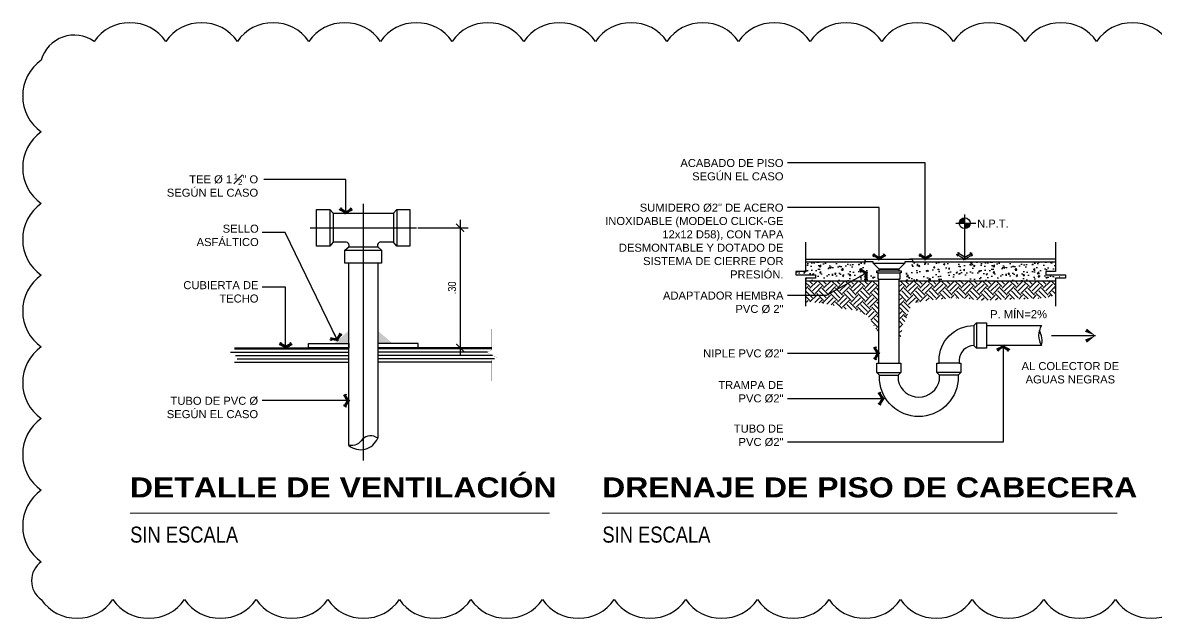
# Model space of a CAD drawing. Header units: metres. Extents: x 2 to 147, y 24 to 94.
# Drawn here: x 2.783 to 5.615, y 92.209 to 93.695 of the extents above; entities that cross this region are included whole.
import ezdxf

# ---------------------------------------------------------------- set-up
doc = ezdxf.new("R2010")
doc.units = ezdxf.units.M
doc.header["$MEASUREMENT"] = 0
doc.header["$PDMODE"] = 35
doc.linetypes.add('CENTER', pattern=[2, 1.25, -0.25, 0.25, -0.25])
doc.layers.get('Defpoints').update_dxf_attribs({"color": 171})
for name, color, linetype in [('A RES', 5, 'Continuous'), ('DET HIDRO', 6, 'Continuous'), ('PAREDES', 8, 'Continuous'), ('PISOS', 1, 'Continuous'), ('TEXTOS', 2, 'Continuous'), ('TEXTOS HIDRO', 2, 'Continuous')]:
    doc.layers.add(name, color=color, linetype=linetype)
doc.styles.add('Architect Hand_2', font='ARIALN.TTF', dxfattribs={"height": 0.003953333333333333})
doc.styles.add('ARIAL', font='arial.ttf')
doc.styles.add('Arial Black_4', font='', dxfattribs={"height": 0.005})
doc.styles.add('COTAS', font='ARIALN.TTF')
doc.styles.add('TEXTO HIDROSANITARIO', font='arial.ttf')
doc.styles.get('Arial Black_4').set_extended_font_data('Arial Black', bold=True)
doc.dimstyles.new('ESC-10', dxfattribs={"dimtxt": 0.02, "dimasz": 0.02, "dimexe": 0.02, "dimexo": 0.02, "dimgap": 0.01, "dimtad": 1, "dimzin": 4, "dimdsep": 46, "dimtxsty": 'COTAS', "dimblk": 'ARCHTICK', "dimcen": 0.02, "dimdle": 0.02, "dimclrd": 1, "dimclre": 1, "dimclrt": 2, "dimazin": 0, "dimtfac": 0.7499999999999999, "dimtmove": 1, "dimatfit": 3, "dimldrblk": 'FLE', "dimfxl": 0.1, "dimtvp": 1.5, "dimtfill": 1, "dimtolj": 1, "dimtzin": 0, "dimarcsym": 0})
doc.dimstyles.new('ESC-12.5', dxfattribs={"dimtxt": 0.025, "dimasz": 0.025, "dimexe": 0.025, "dimexo": 0.025, "dimgap": 0.0125, "dimtad": 1, "dimzin": 4, "dimdsep": 46, "dimtxsty": 'COTAS', "dimblk": 'ARCHTICK', "dimcen": 0.025, "dimdle": 0.025, "dimclrd": 1, "dimclre": 1, "dimclrt": 2, "dimazin": 0, "dimtfac": 0.7499999999999999, "dimtmove": 1, "dimatfit": 3, "dimldrblk": 'FLE', "dimfxl": 0.1, "dimtvp": 1.5, "dimtfill": 1, "dimtolj": 1, "dimtzin": 0, "dimarcsym": 0})
pattern_1 = [(44.99999999999999, (-7.854908746063103, 88.01383430159211), (7.690242442325123e-18, 0.03428568604259364), [0.02424364109835093, -0.02424364109835093]), (44.99999999999999, (-7.861337312125926, 88.02026286788777), (7.690242442325123e-18, 0.03428568604259364), [0.02424364109835093, -0.02424364109835093]), (44.99999999999999, (-7.867765878305164, 88.02669143395059), (7.690242442325123e-18, 0.03428568604259364), [0.02424364109835093, -0.02424364109835093]), (135, (-7.867765878305164, 88.03097714458153), (-0.03428568604259365, 1.153536366348768e-17), [0.02424364109835093, -0.02424364109835093]), (135, (-7.861337312125926, 88.03740571087718), (-0.03428568604259365, 1.153536366348768e-17), [0.02424364109835093, -0.02424364109835093]), (135, (-7.854908746063103, 88.04383427694), (-0.03428568604259365, 1.153536366348768e-17), [0.02424364109835093, -0.02424364109835093])]

# ---------------------------------------------------------------- blocks, each defined once
blk = doc.blocks.new('A$C69666F2A')
at = {"color": 1}
blk.add_lwpolyline([(0.2410888120148229, 0.7523386944085377), (0.2410888120148229, 0.4069284029756126), (0.1252774518518012, 0.4070600749939839), (0.1252774518518012, 0.3680770545577108), (0.356900097325408, 0.3679453825393448), (0.356900097325408, 0.3292257061398249), (0.2410888120148229, 0.3292257061398249), (0.2410888120148229, 5.293047456689237e-05)], dxfattribs=at)
blk = doc.blocks.new('_ARCHTICK')
at = {"color": 0, "linetype": 'ByBlock', "const_width": 0.15}
blk.add_lwpolyline([(-0.5, -0.5), (0.5, 0.5)], dxfattribs=at)
blk = doc.blocks.new('FLE')
at = {"linetype": 'Continuous'}
h = blk.add_hatch(color=2, dxfattribs=at)
h.paths.add_polyline_path([(-0.5723325628787279, -0.6174137853085995), (-0.4220655746757984, -0.7071067774668336), (3.725290298461914e-09, 3.725290298461914e-09), (-0.2038039118051529, 3.725290298461914e-09)])
h.paths.add_polyline_path([(-0.4220655765384436, 0.7071067839860916), (-0.5723325610160828, 0.6174137927591801), (-0.2038039118051529, 3.725290298461914e-09), (3.725290298461914e-09, 3.725290298461914e-09)])
at = {"color": 1, "linetype": 'Continuous'}
for p, q in [((0, 0), (-1, 0)), ((-0.3089696932584047, 0.7746126838028431), (-0.685428449884057, 0.5499078882858157)), ((-0.203803913667798, 0), (-0.6398384645581245, 0.7305096760392189)), ((-0.203803913667798, 0), (-0.6398384645581245, -0.7305096751078963)), ((0.06750589981675148, -0.1130958832800388), (-0.4895714800804853, 0.820202668197453)), ((0.06750590354204178, 0.113095885142684), (-0.4895714800804853, -0.820202668197453)), ((-0.6854284480214119, -0.549907885491848), (-0.3089696951210499, -0.7746126800775528))]:
    blk.add_line(p, q, dxfattribs=at)
blk = doc.blocks.new('INDIC NIVEL')
h = blk.add_hatch(color=8)
h.paths.add_polyline_path([(1.164153218269348e-10, 4.656612873077393e-10), (1.164153218269348e-10, -0.1216343874111772, 0.4142135623730951), (0.1216343878768384, 4.656612873077393e-10)])
h.paths.add_polyline_path([(1.164153218269348e-10, 0.1216343883424997, 0.4142135623730951), (-0.1216343875275925, 4.656612873077393e-10), (1.164153218269348e-10, 4.656612873077393e-10)])
at = {"color": 0}
for p, q in [((-0.1969606748316437, 4.656612873077393e-10), (0.1969606751808897, 4.656612873077393e-10)), ((1.164153218269348e-10, -0.1969606741331518), (1.164153218269348e-10, 0.1969606750644743))]:
    blk.add_line(p, q, dxfattribs=at)
blk.add_circle((1.164153218269348e-10, 4.656612873077393e-10), 0.1216343877017927, dxfattribs=at)
blk = doc.blocks.new('FLECHA')
at = {"color": 2, "linetype": 'Continuous'}
blk.add_line((-0.8999999996740371, 1.4210854715202e-14), (3.492459654808044e-10, 1.4210854715202e-14), dxfattribs=at)
for points in [[(-0.1761057155672461, 0.1449759528041028), (3.492459654808044e-10, 1.4210854715202e-14), (-0.213605715543963, 0.08002404728905788)], [(-0.213605715543963, -0.08002404682336817), (3.492459654808044e-10, 1.4210854715202e-14), (-0.1761057155672461, -0.1449759528040744)]]:
    blk.add_solid(points, dxfattribs=at)
blk = doc.blocks.new('*D108')
at = {"layer": 'Defpoints', "color": 0, "linetype": 'Continuous', "transparency": 16777216}
for p in [(3.750145919582, 93.18357950019305), (3.750145919582, 92.88357950014648), (3.87556395338266, 92.88357950014648)]:
    blk.add_point(p, dxfattribs=at)
at = {"layer": 'DET HIDRO', "color": 1, "linetype": 'Continuous', "lineweight": -2, "transparency": 16777216}
for p, q in [((3.875563953382659, 93.20357950019304), (3.87556395338266, 92.86357950014649)), ((3.770145919582, 93.18357950019305), (3.895563953382659, 93.18357950019305)), ((3.770145919582, 92.88357950014648), (3.89556395338266, 92.88357950014648))]:
    blk.add_line(p, q, dxfattribs=at)
at = {"layer": 'DET HIDRO', "color": 1, "linetype": 'Continuous', "lineweight": -2, "transparency": 16777216, "xscale": 0.02, "yscale": 0.02, "zscale": 0.02}
for p, rotation in [((3.875563953382659, 93.18357950019305), 90), ((3.87556395338266, 92.88357950014648), 270)]:
    blk.add_blockref('_ARCHTICK', p, dxfattribs=dict(at, rotation=rotation))
at = {"layer": 'DET HIDRO', "color": 2, "linetype": 'Continuous', "transparency": 16777216, "insert": (3.855352493628251, 93.03357950016975), "char_height": 0.02, "attachment_point": 5, "rotation": 90, "style": 'COTAS', "bg_fill": 3, "box_fill_scale": 1.25, "bg_fill_color": 256, "bg_fill_true_color": 13158600, "bg_fill_transparency": 0}
blk.add_mtext('\\A1;.30', dxfattribs=at)

msp = doc.modelspace()

# ---------------------------------------------------------------- hatches: boundary and pattern name
at = {"layer": 'DET HIDRO'}
h = msp.add_hatch(dxfattribs=at)
h.set_pattern_fill('AR-CONC', color=8, scale=0.0002053247251193346, style=0)
h.set_pattern_definition([(49.99999999999999, (4.556674527259219, 93.05137271431767), (0.03740701708256148, -0.003272688356928836), [0.003911436013523321, -0.04302579614875654]), (355, (4.556674527259219, 93.05137271431767), (-0.007236223555882366, 0.03922865268200645), [0.003129148810818659, -0.03442063691900525]), (100.4509999999999, (4.559791767176847, 93.05109999163568), (0.03017092876291044, 0.03595578579050974), [0.003324207299682026, -0.03656628029650227]), (46.1842, (4.556674527259219, 93.06180321027085), (0.0556592295567894, -0.008632329426164119), [0.005867154020284987, -0.06453869422313485]), (96.63559999999993, (4.561312792262669, 93.0610838550844), (0.04874495918394619, 0.05080258425062289), [0.004986310949522899, -0.05484942044475188]), (351.1840000000001, (4.556674527259219, 93.06180321027085), (0.04874503543080996, 0.05080249431234615), [0.004693723216227988, -0.05163095537850788]), (21, (4.561889775235812, 93.05919558622435), (0.031130283526201, -0.02099763947864047), [0.003911436013523284, -0.04302579614875624]), (326.0000000000001, (4.561889775235812, 93.05919558622435), (0.01268948448229796, 0.0378183435143545), [0.003129148810818657, -0.03442063691900522]), (71.4514, (4.564483950518678, 93.05744578850016), (0.04381968230330879, 0.01682078824153984), [0.003324207299682026, -0.03656628029650227]), (37.49999999999998, (4.556674527259219, 93.05137271431767), (0.0006341666134304477, 0.0173612401140848), [0, -0.03400341707756276, 0, -0.03494216172080836, 0, -0.03455101811945602]), (7.500000000000003, (4.556674527259219, 93.05137271431767), (0.01371972883749523, 0.02056954898682731), [0, -0.01992224742887878, 0, -0.03322112987485808, 0, -0.01316850124552852]), (327.5, (4.545044524151507, 93.05137271431767), (0.02784010168140484, -0.001176252785574716), [0, -0.01303812004507774, 0, -0.04067893454064256, 0, -0.05397781698662184]), (317.5, (4.539829276174913, 93.05137271431767), (0.0304145834502362, 0.005220687282168324), [0, -0.01694955605860106, 0, -0.02701498473340107, 0, -0.03833207293252857])])
h.paths.add_polyline_path([(4.924085720813508, 93.05650903817758), (4.913204722012068, 93.05650903817758), (4.913204722012068, 93.07163387464851), (4.894620355357091, 93.08623570899971), (4.894620355357091, 93.09818908337064), (4.738723048380251, 93.09818908337064), (4.738723048380251, 93.07443836794727), (4.714188363541524, 93.07446626268819), (4.714188363541524, 93.06620769363388), (4.763257717386495, 93.06617979889296), (4.763257717386495, 93.0579770193205), (4.738723048380251, 93.0579770193205), (4.738723048380251, 93.05137271431767), (4.924085720813508, 93.05137271431767)])
h = msp.add_hatch(dxfattribs=at)
h.set_pattern_fill('AR-CONC', color=8, scale=0.0002053247251193346, style=0)
h.set_pattern_definition([(49.99999999999999, (4.990420099486272, 93.05137271431767), (0.03740701708256148, -0.003272688356928836), [0.003911436013523321, -0.04302579614875654]), (355, (4.990420099486272, 93.05137271431767), (-0.007236223555882366, 0.03922865268200645), [0.003129148810818659, -0.03442063691900525]), (100.4509999999999, (4.9935373394039, 93.05109999163568), (0.03017092876291044, 0.03595578579050974), [0.003324207299682026, -0.03656628029650227]), (46.1842, (4.990420099486272, 93.06180321027085), (0.0556592295567894, -0.008632329426164119), [0.005867154020284987, -0.06453869422313485]), (96.63559999999993, (4.995058364489722, 93.0610838550844), (0.04874495918394619, 0.05080258425062289), [0.004986310949522899, -0.05484942044475188]), (351.1840000000001, (4.990420099486272, 93.06180321027085), (0.04874503543080996, 0.05080249431234615), [0.004693723216227988, -0.05163095537850788]), (21, (4.995635347462866, 93.05919558622435), (0.031130283526201, -0.02099763947864047), [0.003911436013523284, -0.04302579614875624]), (326.0000000000001, (4.995635347462866, 93.05919558622435), (0.01268948448229796, 0.0378183435143545), [0.003129148810818657, -0.03442063691900522]), (71.4514, (4.998229522745731, 93.05744578850016), (0.04381968230330879, 0.01682078824153984), [0.003324207299682026, -0.03656628029650227]), (37.49999999999998, (4.990420099486272, 93.05137271431767), (0.0006341666134304477, 0.0173612401140848), [0, -0.03400341707756276, 0, -0.03494216172080836, 0, -0.03455101811945602]), (7.500000000000003, (4.990420099486272, 93.05137271431767), (0.01371972883749523, 0.02056954898682731), [0, -0.01992224742887878, 0, -0.03322112987485808, 0, -0.01316850124552852]), (327.5, (4.97879009637856, 93.05137271431767), (0.02784010168140484, -0.001176252785574716), [0, -0.01303812004507774, 0, -0.04067893454064256, 0, -0.05397781698662184]), (317.5, (4.973574848401967, 93.05137271431767), (0.0304145834502362, 0.005220687282168324), [0, -0.01694955605860106, 0, -0.02701498473340107, 0, -0.03833207293252857])])
h.paths.add_polyline_path([(5.363273664050411, 93.0636763719146), (5.363273664050411, 93.09818908337064), (5.008714551477368, 93.09818908337064), (4.990420099486272, 93.08077303876661), (4.990420099486272, 93.05137271431767), (5.363280612531725, 93.05137271431767), (5.363280612531725, 93.05650724724427), (5.352542084780197, 93.05650724724427), (5.352542084780197, 93.05999735158429), (5.373871395270015, 93.05999735158429), (5.373871395270015, 93.0636763719146)])
at = {"layer": 'PISOS', "ltscale": 0.03}
h = msp.add_hatch(dxfattribs=at)
h.set_pattern_fill('EARTH', color=8, scale=0.09697456439340375, angle=44.99999999999999, style=0)
h.set_pattern_definition(pattern_1)
h.paths.add_polyline_path([(4.738723048380251, 93.05137271431767), (4.738723048380251, 92.99843334706992), (4.739795762951161, 92.99824408858575), (4.755114418709326, 92.99824408858575), (4.78958028161307, 92.9934588523817), (4.812558018042381, 92.988673240389), (4.828833317289735, 92.98197383431278), (4.866172077039863, 92.97718822232008), (4.88340500860815, 92.96953154376268), (4.891064089162882, 92.96570320448399), (4.89489362961487, 92.96091796804711), (4.906382250505175, 92.94656150785767), (4.918828503832827, 92.92263419947147), (4.92181646569972, 92.92054334047742), (4.92181646569972, 93.00288767737828), (4.92181646569972, 93.02840861768954), (4.92181646569972, 93.05137271431767)])
h = msp.add_hatch(dxfattribs=at)
h.set_pattern_fill('EARTH', color=8, scale=0.09697456439340375, angle=44.99999999999999, style=0)
h.set_pattern_definition(pattern_1)
h.paths.add_polyline_path([(5.363280612531725, 93.05137271431767), (4.97154043046632, 93.05137271431767), (4.97154043046632, 93.02840861768954), (4.97154043046632, 93.00288767737828), (4.97154043046632, 92.90039597379536), (4.972442562830309, 92.90062143604763), (4.978186873391877, 92.9168916903206), (4.979144505596395, 92.93603376273558), (4.989675494398597, 92.95613235605441), (4.996377437164682, 92.97718822232008), (5.00882369037592, 92.9963299189464), (5.067224427614036, 93.0049438702178), (5.106477463290702, 93.0078149367825), (5.137114280274744, 93.00685803985715), (5.186898799053068, 93.00207242786445), (5.238597593408684, 93.0049438702178), (5.29125451461752, 93.00590076737598), (5.319976067076112, 93.00685803985715), (5.338166630848917, 93.0087722094965), (5.357314332526784, 93.01355744593337), (5.363280612531725, 93.01355744593337)])

# ---------------------------------------------------------------- linework, layer by layer
at = {"layer": 'DET HIDRO', "color": 8, "linetype": 'CENTER'}
msp.add_line((3.633539266845334, 93.24363811699325), (3.633539266845334, 92.60234057590017), dxfattribs=at)
at = {"layer": 'DET HIDRO', "color": 1, "linetype": 'Continuous'}
for p, q in [((3.55825184316666, 93.21959706618102), (3.55825184316666, 93.14756193397218)), ((3.708826690640423, 93.21959706618102), (3.708826690640423, 93.14756193397218)), ((3.597521700740915, 93.13625299337903), (3.669556832949754, 93.13625299337903))]:
    msp.add_line(p, q, dxfattribs=at)
at = {"layer": 'DET HIDRO', "color": 1}
for p, q in [((4.7386518174537, 93.10497047377311), (4.890904998694367, 93.10497047377311)), ((5.363280612531725, 93.10497047377311), (4.99901285071266, 93.10497047377311)), ((4.7386518174537, 93.09879522721775), (4.887817375416688, 93.09879522721775)), ((5.005921381054321, 93.09879522721775), (5.363280612531725, 93.09879522721775)), ((4.7386518174537, 93.05137271478333), (4.92181646569972, 93.05137271478333)), ((4.922198325301196, 93.05552938932595), (4.97154043046632, 93.05552938909312)), ((4.97154043046632, 93.05137271478333), (5.363280612531725, 93.05137271478333)), ((5.158975003309223, 92.93957293590091), (5.158975003309223, 92.88933486442573)), ((5.165266678341339, 92.94586461104944), (5.165266678341339, 92.88304318951003)), ((5.190787618652593, 92.93945410402983), (5.190787618652593, 92.88945410398327)), ((4.92181646569972, 92.8452107850232), (4.97154043046632, 92.8452107850232)), ((5.122540485368717, 92.8452107850232), (5.072302413893539, 92.8452107850232)), ((4.916641408716004, 92.82215249908649), (4.976715487566452, 92.82215249908649)), ((5.126248334556493, 92.82215249908649), (5.06617425558963, 92.82215249908649)), ((4.923380673885021, 92.81523537959464), (4.969976222281019, 92.81523537959464)), ((5.119509069271061, 92.81523537959464), (5.072913520875062, 92.81523537959464))]:
    msp.add_line(p, q, dxfattribs=at)
at = {"layer": 'DET HIDRO', "color": 8}
for p, q in [((3.301529985464301, 92.87319482363412), (3.597521700740915, 92.87319482363412)), ((3.312196792297188, 92.88149542513887), (3.597521700740915, 92.88149542513887)), ((3.95461030440231, 92.88149542513887), (3.669556832949754, 92.88149542513887)), ((3.944137403469655, 92.87319482363412), (3.669556832949754, 92.87319482363412)), ((3.314183914412867, 92.86489422212938), (3.597521700740915, 92.86489422212938)), ((3.318501543563913, 92.85659362062464), (3.597521700740915, 92.85659362062464)), ((3.956791332418222, 92.86489422212938), (3.669556832949754, 92.86489422212938)), ((3.961108961452853, 92.85659362062464), (3.669556832949754, 92.85659362062464))]:
    msp.add_line(p, q, dxfattribs=at)
at = {"layer": 'DET HIDRO', "color": 3}
for p, q in [((3.312196792297188, 92.88357950014645), (3.597521700740915, 92.88357950014645)), ((3.95461030440231, 92.88357950014645), (3.669556832949754, 92.88357950014645)), ((3.312206858613651, 92.8482930191199), (3.597521700740915, 92.8482930191199)), ((3.954532773311373, 92.8482930191199), (3.669556832949754, 92.8483928303572))]:
    msp.add_line(p, q, dxfattribs=at)
at = {"layer": 'DET HIDRO', "color": 3, "linetype": 'Continuous'}
msp.add_lwpolyline([(3.597521700740915, 92.64040780988174), (3.597521700740915, 93.09493376420463), (3.587735817263026, 93.09493376420463), (3.587735817263026, 93.1280088800809), (3.597521700740915, 93.1362529931462, 0.5313912419481109), (3.589885550628539, 93.14756194328541), (3.55825184316666, 93.14756193397218), (3.550007730101358, 93.13777605037788), (3.51693261410867, 93.13777605037788), (3.51693261410867, 93.22938294977533), (3.550007730101358, 93.22938294977533), (3.55825184316666, 93.21959706618102), (3.708826690640423, 93.21959706618102), (3.717070803705726, 93.22938294977533), (3.750145919581998, 93.22938294977533), (3.750145919581998, 93.13777605037788), (3.717070803705726, 93.13777605037788), (3.708826690640423, 93.14756193397218), (3.677192983062129, 93.14756194328541, 0.5313912419481109), (3.669556832949754, 93.1362529931462), (3.679342716544058, 93.1280088800809), (3.679342716544058, 93.09493376420463), (3.669556832949754, 93.09493376420463), (3.669556832949754, 92.65865726665245, 0.3425775244615941), (3.631209253061686, 92.65614092781792, -0.3329139214077839)], format="xyb", close=True, dxfattribs=at)
at = {"layer": 'DET HIDRO', "color": 1, "linetype": 'Continuous'}
for points in [[(3.550007730101358, 93.22938294977533), (3.550007730101358, 93.13777605037788)], [(3.717070803705726, 93.22938294977533), (3.717070803705726, 93.13777605037788)], [(3.587735817263026, 93.1280088800809), (3.679342716544058, 93.1280088800809)], [(3.669556832949754, 93.09493376420463), (3.597521700740915, 93.09493376420463)]]:
    msp.add_lwpolyline(points, dxfattribs=at)
at = {"layer": 'DET HIDRO', "color": 3, "flags": 128}
msp.add_lwpolyline([(4.97154043046632, 93.05552938909312), (4.97154043046632, 92.8452107850232), (4.976715487566452, 92.8452107850232), (4.976715487566452, 92.82215249908649), (4.969976222281019, 92.81523537959464), (4.969976222281019, 92.80244316810303, 0.8196915771243612), (5.072913520875062, 92.80332213265382), (5.072913520875062, 92.81523537959464), (5.06617425558963, 92.82215249908649), (5.06617425558963, 92.8452107850232), (5.072302413893539, 92.8452107850232), (5.072302413893539, 92.85290034671806, -0.414213562373095), (5.158975003309223, 92.93957293590091), (5.165266678341339, 92.94586461104944), (5.190787618652593, 92.94586461104944), (5.190787565916452, 92.93945410402983), (5.328366268681037, 92.93945410426267, 0.3040223266705079), (5.328366268681037, 92.88945410444893), (5.190787618652593, 92.88945410398327), (5.190787618652593, 92.88304318951003), (5.165266678341339, 92.88304318951003), (5.158975003309223, 92.88933486465857, 0.414213562373095), (5.122540485368717, 92.85290034671806), (5.122540485368717, 92.8452107850232), (5.126248334556493, 92.8452107850232), (5.126248334556493, 92.82215249908649), (5.119509069271061, 92.81523537959464), (5.119509069271061, 92.80244316810303, -0.9185854072750994), (4.923380673885021, 92.80244316810303), (4.923380673885021, 92.81523537959464), (4.916641408716004, 92.82215249908649), (4.916641408716004, 92.8452107850232), (4.92181646569972, 92.8452107850232), (4.92181646569972, 93.05552938905879), (4.919607249110612, 93.0555293888603), (4.919607249110612, 93.07128224198749), (4.916338162053052, 93.07128224198749), (4.916338162053052, 93.07621645255057), (4.922198325301196, 93.07621645255057), (4.922198325711378, 93.08029942119055), (4.907395694138557, 93.09510205264695), (4.907395694138557, 93.09879522721775), (4.887817375416688, 93.09879522721775), (4.887817375416688, 93.10188285049543, -0.414213562373095), (4.890904998694367, 93.10497047377311), (4.907395694138557, 93.10497047377311), (4.986343062332907, 93.10497047377311), (5.002833757776642, 93.10497047377311, -0.414213562373095), (5.005921381054321, 93.10188285049543), (5.005921381054321, 93.09879522721775), (4.986343062216491, 93.09879522721775), (4.986343062216491, 93.09510205264695), (4.97154043046632, 93.08029942124193), (4.97154043046632, 93.07621645255057), (4.977633424241702, 93.07621645255057), (4.977633424241702, 93.07128224198749), (4.974364374320629, 93.07128224198749), (4.974364374320629, 93.0555293888603)], format="xyb", close=True, dxfattribs=at)
at = {"layer": 'DET HIDRO', "color": 1, "const_width": 0.0001254349098281876}
for points in [[(3.312099839405279, 92.80102824665258), (3.312099839405279, 92.80102824665258), (3.312099839405279, 92.85339276831249), (3.324643330493133, 92.85966451408925), (3.299556348433841, 92.87220800494427), (3.312099839405279, 92.8784797504882), (3.312099839405279, 92.93084427238094), (3.312099839405279, 92.93084427238094)], [(3.954707257294219, 92.80102824665258), (3.954707257294219, 92.80102824665258), (3.954707257294219, 92.85339276831249), (3.967250748382073, 92.85966451408925), (3.942163766439196, 92.87220800494427), (3.954707257294219, 92.8784797504882), (3.954707257294219, 92.93084427238094), (3.954707257294219, 92.93084427238094)]]:
    msp.add_lwpolyline(points, dxfattribs=at)
at = {"layer": 'DET HIDRO', "color": 2}
for points in [[(3.496300756310236, 92.88357950014645), (3.496300756310236, 92.894776161887), (3.597521700740915, 92.894776161887), (3.597521700740915, 92.88357950014645)], [(3.770777777380433, 92.88357950014645), (3.770777777380433, 92.894776161887), (3.669556832949754, 92.894776161887), (3.669556832949754, 92.88357950014645)]]:
    msp.add_lwpolyline(points, close=True, dxfattribs=at)
at = {"layer": 'DET HIDRO', "color": 1}
msp.add_arc((5.276692846695568, 92.90102175201781), 0.05295236553724935, 347.3817640838139, 29.78562894477418, dxfattribs=at)
at = {"layer": 'DET HIDRO', "color": 1, "linetype": 'Continuous'}
msp.add_arc((3.627110191349063, 92.67490969401436), 0.04545171921719859, 229.3839209147, 339.0486181289122, dxfattribs=at)
at = {"layer": 'DET HIDRO', "color": 8}
for points in [[(3.597521700740915, 92.894776161887), (3.560157903780352, 92.894776161887), (3.597521700740915, 92.92691422639066), (3.597521700740915, 92.92691782688374)], [(3.669556832949754, 92.894776161887), (3.706920629910316, 92.894776161887), (3.669556832949754, 92.92691422639066), (3.669556832949754, 92.92691782688374)]]:
    msp.add_solid(points, dxfattribs=at)
at = {"layer": 'TEXTOS', "lineweight": 9}
for p, q in [((3.050765345729419, 92.47080576065233), (4.098530013116999, 92.47080576065228)), ((4.230611915290638, 92.47080576065227), (5.516748049878913, 92.47080576065221))]:
    msp.add_line(p, q, dxfattribs=at)
at = {"layer": 'TEXTOS HIDRO', "color": 1, "linetype": 'Continuous'}
for p, q in [((4.907395694138557, 93.09510205264695), (4.986343062332907, 93.09510205264695)), ((4.919607249110612, 93.07128224198749), (4.974364374320629, 93.07128224175466)), ((4.922198325711378, 93.08029942119055), (4.971540430992917, 93.08029942142338)), ((4.97154043046632, 93.08029942124193), (4.922198325301196, 93.08029942124193)), ((4.922198325301196, 93.07621645255057), (4.97154043046632, 93.07621645255057))]:
    msp.add_line(p, q, dxfattribs=at)

# ---------------------------------------------------------------- block references
at = {"layer": 'A RES', "xscale": 0.1215218840650006, "yscale": 0.1215218840650006, "zscale": 0.1215218840650006}
msp.add_blockref('FLECHA', (5.462673154448765, 92.91425016496822), dxfattribs=at)
at = {"layer": 'PAREDES', "linetype": 'Continuous', "ltscale": 0.1, "xscale": 0.2118504161508125, "yscale": 0.2118504161508125, "zscale": 0.2118504161508125}
for p in [(4.687648283223297, 92.98823041676104), (5.31220584737477, 92.98823041676104)]:
    msp.add_blockref('A$C69666F2A', p, dxfattribs=at)
at = {"layer": 'TEXTOS HIDRO', "color": 1, "xscale": 0.1111005875864471, "yscale": 0.1111005875864471, "zscale": 0.1111005875864471}
msp.add_blockref('INDIC NIVEL', (5.136225151385787, 93.19494177910991), dxfattribs=at)

# ---------------------------------------------------------------- texts
at = {"layer": 'TEXTOS', "lineweight": 9, "char_height": 0.05, "attachment_point": 1, "line_spacing_factor": 1.176470588235294, "style": 'Arial Black_4', "bg_fill": 3, "box_fill_scale": 1.25, "bg_fill_color": 0, "bg_fill_transparency": 0}
for s, insert, width in [('DETALLE DE VENTILACIÓN', (3.050376385657275, 92.5604757645273), 1.039278990450205), ('DRENAJE DE PISO DE CABECERA', (4.230222955218494, 92.56047576452724), 1.285220327421555)]:
    msp.add_mtext(s, dxfattribs=dict(at, insert=insert, width=width))
at = {"layer": 'TEXTOS', "lineweight": 9, "char_height": 0.04000000000000001, "width": 0.2704136425648023, "attachment_point": 1, "line_spacing_factor": 1.046694190847241, "style": 'Architect Hand_2'}
for insert in [(3.051067534090807, 92.43761942685009), (4.230914103652026, 92.43761942685003)]:
    msp.add_mtext('SIN ESCALA', dxfattribs=dict(at, insert=insert))
at = {"layer": 'TEXTOS HIDRO', "char_height": 0.02, "attachment_point": 3, "style": 'ARIAL'}
for s, insert, width in [('\\A1;TEE %%C 1{\\H0.5x; \\H1.4x;\\S1#2;}" O SEGÚN EL CASO', (3.370896549041506, 93.3184313821944), 0.2517790470851439), ('SELLO \\PASFÁLTICO', (3.372338206584688, 93.19124559209334), 0.2637747138619208), ('CUBIERTA DE\\PTECHO', (3.371750093142625, 93.05029120634893), 0.2637747138619208), ('TUBO DE PVC %%C SEGÚN EL CASO', (3.370807181073475, 92.76169642376365), 0.2637747138619208)]:
    msp.add_mtext(s, dxfattribs=dict(at, insert=insert, width=width))
at = {"layer": 'TEXTOS HIDRO', "color": 2, "insert": (5.167051502758312, 93.20394092702799), "char_height": 0.01999810576555128, "width": 0.07693213994662274, "attachment_point": 1, "style": 'TEXTO HIDROSANITARIO'}
msp.add_mtext('N.P.T.', dxfattribs=at)

# ---------------------------------------------------------------- leaders
at = {"layer": 'TEXTOS HIDRO', "annotation_type": 0, "has_hookline": 1, "hookline_direction": 1}
for points, text_width in [([(5.037715036889239, 93.10497047377311), (5.037715036908793, 93.34522198615736), (4.693471446514176, 93.34522198647394)], 0.2564802182810368), ([(4.922294064542911, 93.10497047377311), (4.922294064562465, 93.23382436587889), (4.693471446514176, 93.23382436596265)], 0.4884583901773533), ([(4.92181646569972, 92.87000673192114), (4.744439325550246, 92.87000673192114), (4.693471446413222, 92.8700067320049)], 0.1974761255115962), ([(5.232083645438451, 92.88920518730328), (5.232083645438451, 92.64809619819306), (4.693471446413222, 92.64809619834213)], 0.1220327421555252), ([(4.933194045814361, 92.75694454738431), (4.744439325550246, 92.75694454738431), (4.693471446413222, 92.75694454753338)], 0.1608458390177353)]:
    msp.add_leader(points, dimstyle='ESC-10', override={"dimgap": 0.01, "dimtad": 0}, dxfattribs=dict(at, text_width=text_width))
at = {"layer": 'TEXTOS HIDRO'}
for points, dimstyle, override in [([(3.59010978737672, 93.21959706618102), (3.59010978737672, 93.30426016136656), (3.384916434258345, 93.30426016136656)], 'ESC-10', {"dimtad": 0}), ([(5.136225151385787, 93.10497047377311), (5.136225151385787, 93.19494177910991), (5.163551834317531, 93.19494177910991)], 'ESC-12.5', {"dimgap": 0.1, "dimtad": 0}), ([(3.569128745080095, 92.9024931982963), (3.438605320368085, 93.17156745273272), (3.381286363660481, 93.17156745273272)], 'ESC-10', {"dimtad": 0}), ([(3.439558490955394, 92.88357950014645), (3.439558490955394, 93.03552328598337), (3.381286363660481, 93.03552328598337)], 'ESC-10', {"dimtad": 0}), ([(3.597521700740915, 92.75220412959928), (3.381286363660481, 92.75220412959928)], 'ESC-10', {"dimtad": 0})]:
    msp.add_leader(points, dimstyle=dimstyle, override=override, dxfattribs=at)
at = {"layer": 'TEXTOS HIDRO', "annotation_type": 0, "has_hookline": 1, "hookline_direction": 1, "text_width": 0.3012141882673943, "horizontal_direction": (1, 1.733294157236994e-09, 0)}
msp.add_leader([(4.891762848418438, 93.07128224198749), (4.790131114890499, 93.01431035668901), (4.693471446494176, 93.01431035660525)], dimstyle='ESC-10', override={"dimgap": 0.01, "dimtad": 0}, dxfattribs=at)

# ---------------------------------------------------------------- next in the draw order: texts
at = {"layer": 'TEXTOS HIDRO', "char_height": 0.02, "style": 'TEXTO HIDROSANITARIO', "bg_fill": 3, "box_fill_scale": 1.1, "bg_fill_color": 256, "bg_fill_true_color": 13158600, "bg_fill_transparency": 9161100}
for s, insert, width, attachment_point in [('ACABADO DE PISO\\PSEGÚN EL CASO', (4.683471446514176, 93.35519651309727), 0.2942619872125632, 3), ('SUMIDERO Ø2" DE ACERO INOXIDABLE (MODELO CLICK-GE 12x12 D58), CON TAPA DESMONTABLE Y DOTADO DE SISTEMA DE CIERRE POR PRESIÓN. ', (4.683471446514176, 93.24379889258597), 0.4899135061391541, 3), ('P. MÍN=2%', (5.270740052219907, 92.96780005933277), 0.1405547066848568, 5), ('NIPLE PVC %%C2"', (4.683471446413222, 92.87998125862822), 0.2680251242105769, 3), ('AL COLECTOR DE AGUAS NEGRAS', (5.40007508140863, 92.82151053214938), 0.2581625223497451, 5), ('TRAMPA DE PVC %%C2"', (4.683471446413222, 92.74697002091006), 0.1881421384307888, 9), ('TUBO DE PVC %%C2"', (4.683471446413222, 92.6381216717188), 0.1721091551041492, 9)]:
    msp.add_mtext(s, dxfattribs=dict(at, insert=insert, width=width, attachment_point=attachment_point))
at = {"layer": 'TEXTOS HIDRO', "insert": (4.683471446476887, 93.02428488321124), "char_height": 0.02, "width": 0.3049128525585313, "attachment_point": 3, "rotation": 9.931043986436466e-08, "style": 'TEXTO HIDROSANITARIO', "bg_fill": 3, "box_fill_scale": 1.1, "bg_fill_color": 256, "bg_fill_true_color": 13158600, "bg_fill_transparency": 9161100}
msp.add_mtext('ADAPTADOR HEMBRA PVC Ø 2"', dxfattribs=at)

# ---------------------------------------------------------------- next in the draw order: dimensions: what is measured, and where the dimension line sits
at = {"layer": 'DET HIDRO', "linetype": 'Continuous'}
dim = msp.add_linear_dim(base=(3.87556395338266, 92.88357950014648), p1=(3.750145919581998, 93.18357950019302), p2=(3.750145919581998, 92.88357950014645), angle=90, dimstyle='ESC-10', dxfattribs=at)
dim.commit()
dim.dimension.update_dxf_attribs({"geometry": '*D108', "text_midpoint": (3.855352493628251, 93.03357950016975)})

# ---------------------------------------------------------------- next in the draw order: linework, layer by layer
at = {"layer": 'Defpoints'}
msp.add_lwpolyline([(5.644725369090891, 93.64883763196555, 0.52056705), (5.465815142858518, 93.64883763196555, 0.52056705), (5.286904916626146, 93.64883763196555, 0.52056705), (5.107994690393774, 93.64883763196555, 0.52056705), (4.9290844641614, 93.64883763196555, 0.52056705), (4.750174237929029, 93.64883763196555, 0.52056705), (4.571264011696656, 93.64883763196555, 0.52056705), (4.392353785464284, 93.64883763196555, 0.52056705), (4.213443559231912, 93.64883763196555, 0.52056705), (4.034533332999539, 93.64883763196555, 0.52056705), (3.855623106767166, 93.64883763196555, 0.52056705), (3.676712880534793, 93.64883763196555, 0.52056705), (3.49780265430242, 93.64883763196555, 0.52056705), (3.318892428070049, 93.64883763196555, 0.52056705), (3.139982201837676, 93.64883763196555, 0.52056705), (2.961071975605303, 93.64883763196555, 0.52056705), (2.829133281781992, 93.60186609955649, 0.52056705), (2.829133281781992, 93.42295587332411, 0.52056705), (2.829133281781992, 93.24404564709174, 0.52056705), (2.829133281781992, 93.06513542085938, 0.52056705), (2.829133281781992, 92.886225194627, 0.52056705), (2.829133281781992, 92.70731496839463, 0.52056705), (2.829133281781992, 92.52840474216225, 0.52056705), (2.829133281781992, 92.34949451592989, 0.52056705), (2.829133281781992, 92.25533545391697, 0.52056705), (3.008043508014365, 92.25533545391697, 0.52056705), (3.186953734246737, 92.25533545391697, 0.52056705), (3.36586396047911, 92.25533545391697, 0.52056705), (3.544774186711482, 92.25533545391697, 0.52056705), (3.723684412943854, 92.25533545391697, 0.52056705), (3.902594639176227, 92.25533545391697, 0.52056705), (4.081504865408599, 92.25533545391697, 0.52056705), (4.260415091640972, 92.25533545391697, 0.52056705), (4.439325317873344, 92.25533545391697, 0.52056705), (4.618235544105717, 92.25533545391697, 0.52056705), (4.797145770338089, 92.25533545391697, 0.52056705), (4.976055996570462, 92.25533545391697, 0.52056705), (5.154966222802834, 92.25533545391697, 0.52056705), (5.333876449035207, 92.25533545391697, 0.52056705), (5.512786675267579, 92.25533545391697, 0.52056705), (5.691696901499952, 92.25533545391697, 0.52056705)], format="xyb", dxfattribs=at)
at = {"layer": 'DET HIDRO', "color": 8, "linetype": 'CENTER'}
msp.add_line((3.50092770981894, 93.18357950019302), (3.766150823988143, 93.18357950019302), dxfattribs=at)

doc.saveas('drawing.dxf')
